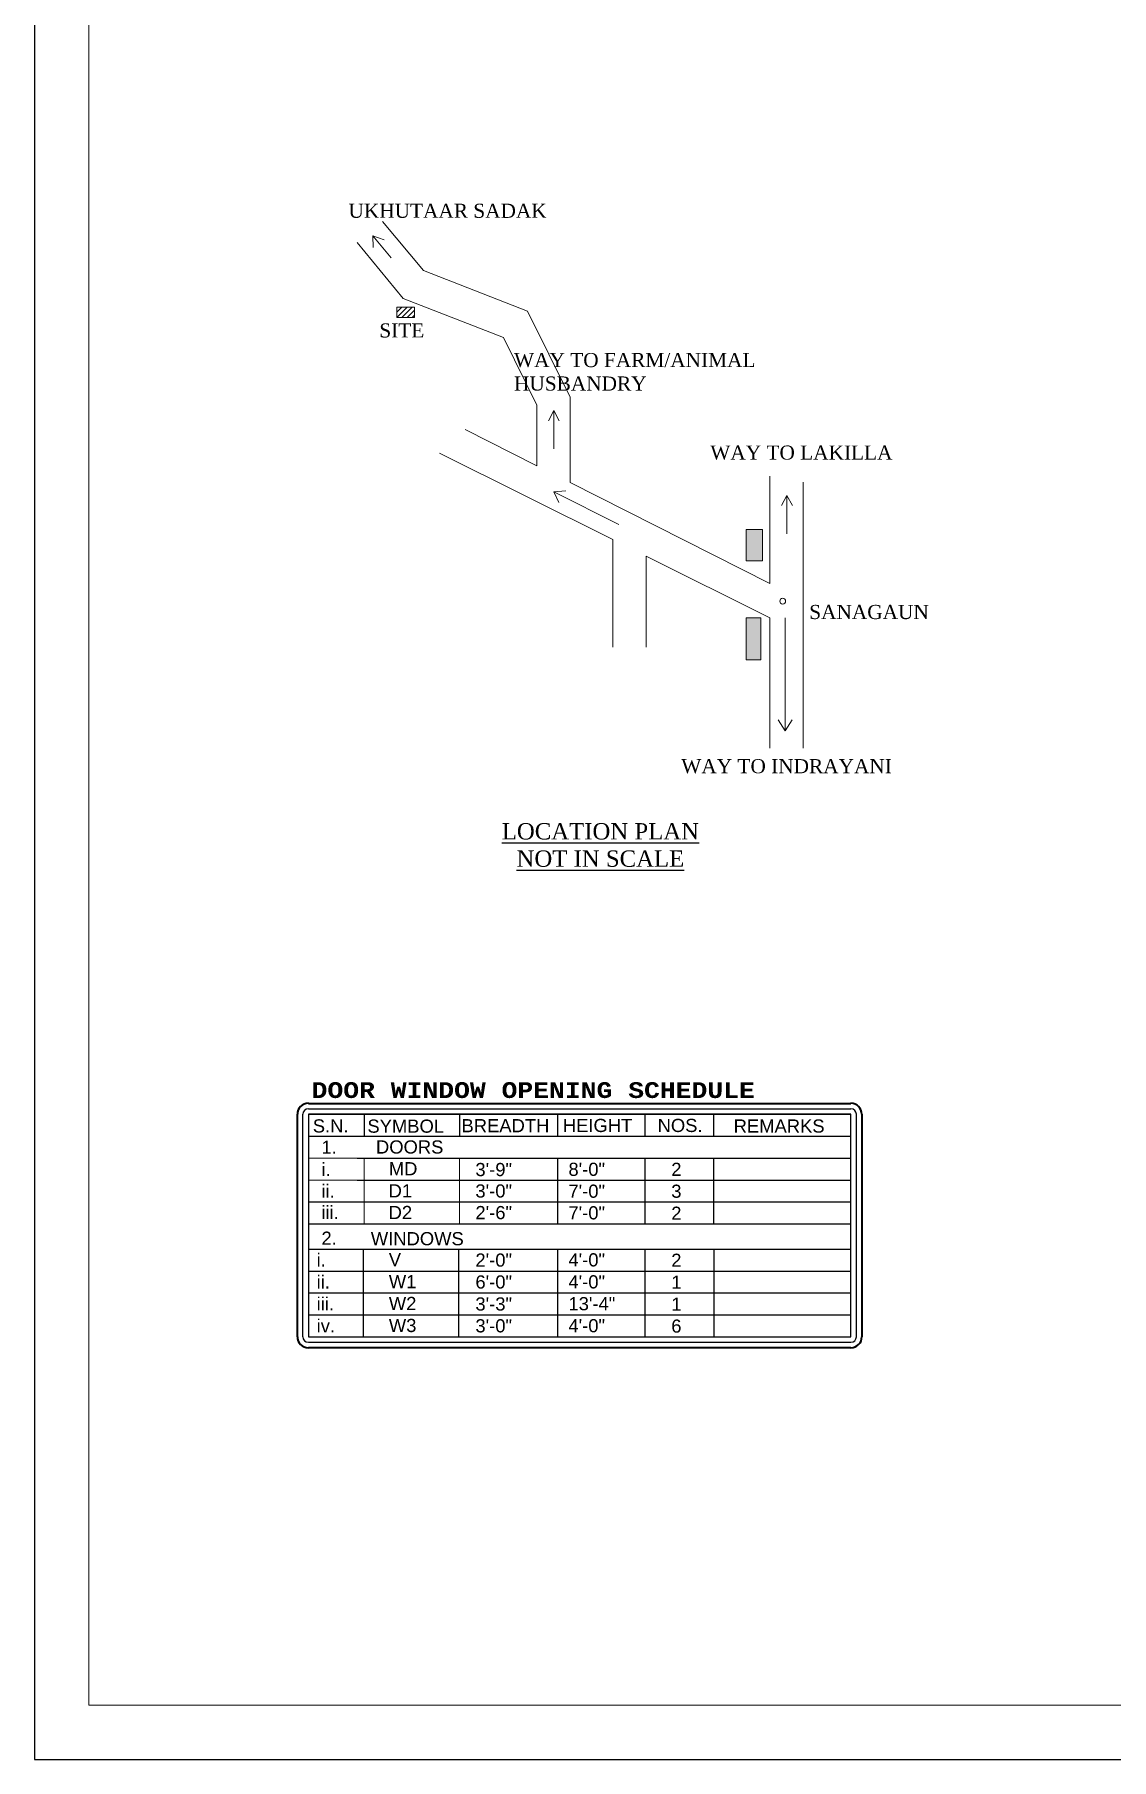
# Model space of a CAD drawing. Header units: inches. Extents: x 10143 to 23587, y -150 to 2442.
# Drawn here: x 17104 to 18025, y -150 to 1324 of the extents above; entities that cross this region are included whole.
import ezdxf

# ---------------------------------------------------------------- set-up
doc = ezdxf.new("R2010")
doc.units = ezdxf.units.IN
doc.header["$LTSCALE"] = 0.5
doc.header["$MEASUREMENT"] = 0
for name, color, linetype, lineweight in [('BOUNDARY', 210, 'Continuous', 35), ('ELE1', 3, 'Continuous', 9), ('ELEVATION', 85, 'Continuous', 9), ('TEXT', 220, 'Continuous', 9)]:
    doc.layers.add(name, color=color, linetype=linetype, lineweight=lineweight)
doc.styles.add('arial', font='arial.ttf')
doc.styles.add('COURIER', font='courbd.ttf')
doc.styles.get("Standard").update_dxf_attribs({"font": 'arial.ttf'})

msp = doc.modelspace()

# ---------------------------------------------------------------- hatches: boundary and pattern name
at = {"layer": 'ELEVATION'}
h = msp.add_hatch(dxfattribs=at)
h.set_pattern_fill('ANSI31', color=256, scale=25)
h.set_pattern_definition([(45, (-85900.34, 20340.4137), (-2.20970869, 2.20970869), [])])
h.paths.add_polyline_path([(17429.3, 1082.2), (17429.3, 1091.1), (17414.2, 1091.1), (17414.2, 1082.2)])
h = msp.add_hatch(dxfattribs=at)
h.set_pattern_fill('SWAMP', color=256, scale=2.769578)
h.set_pattern_definition([(0, (-91918.6322, 6207.7026), (1.384788924, 2.39852477), [0.34619723, -2.42338062]), (90, (-91918.4591, 6207.7026), (-1.384788924, 2.398524772), [0.173098616, -4.62395093]), (90, (-91918.4158, 6207.7026), (-1.384788924, 2.398524772), [0.13847889, -4.65857065]), (90, (-91918.5024, 6207.7026), (-1.384788924, 2.398524772), [0.13847889, -4.65857065]), (60, (-91918.3726, 6207.7026), (-1.38478892, 2.398524773), [0.110783114, -2.658794734]), (120, (-91918.5457, 6207.7026), (-2.769577846, 1e-09), [0.110783114, -2.658794734])])
h.paths.add_polyline_path([(17712.7, 789.7), (17725.3, 789.7), (17725.3, 825.5), (17712.7, 825.5)])
h.paths.add_polyline_path([(17726.7, 901.1), (17712.8, 901.1), (17712.8, 874.4), (17726.7, 874.4)])

# ---------------------------------------------------------------- linework, layer by layer
for p, q in [((17333.8, 210.9), (17333.8, 401.2)), ((17338.5, 405.8), (17802.2, 405.8)), ((17802.2, 401.2), (17338.5, 401.2)), ((17338.5, 401.2), (17338.5, 210.9)), ((17338.5, 401.2), (17802.2, 401.2)), ((17338.5, 401.2), (17338.5, 210.9)), ((17386.2, 401.2), (17386.2, 382.2)), ((17467.7, 401.2), (17467.7, 382.4)), ((17551.4, 401.2), (17551.4, 382.4)), ((17626.4, 382.4), (17626.4, 401.2)), ((17685, 382.4), (17685, 401.2)), ((17802.2, 210.9), (17802.2, 401.2)), ((17802.2, 304.6), (17802.2, 401.2)), ((17806.8, 401.2), (17806.8, 210.9)), ((17338.5, 382.4), (17802.2, 382.4)), ((17380.1, 363.7), (17802.2, 363.7)), ((17551.4, 363.7), (17551.4, 307.4)), ((17626.4, 307.4), (17626.4, 363.7)), ((17685, 307.4), (17685, 363.7)), ((17380.1, 344.9), (17802.2, 344.9)), ((17338.5, 326.2), (17802.2, 326.2)), ((17338.5, 307.4), (17802.2, 307.4)), ((17338.5, 285.9), (17802.2, 285.9)), ((17338.5, 285.9), (17802.2, 285.9)), ((17385.6, 210.9), (17385.6, 285.9)), ((17467, 210.9), (17467, 285.9)), ((17551.8, 210.9), (17551.8, 285.9)), ((17626.4, 210.9), (17626.4, 285.9)), ((17685.3, 210.9), (17685.3, 285.9)), ((17338.5, 267.1), (17802.2, 267.1)), ((17338.5, 248.4), (17802.2, 248.4)), ((17338.5, 229.6), (17802.2, 229.6)), ((17338.5, 210.9), (17802.2, 210.9)), ((17338.5, 210.9), (17802.2, 210.9)), ((17338.5, 210.9), (17802.2, 210.9)), ((17338.5, 210.9), (17802.2, 210.9)), ((17338.5, 210.9), (17802.2, 210.9)), ((17802.2, 206.2), (17338.5, 206.2))]:
    msp.add_line(p, q)
for centre, start, end in [((17338.5, 401.2), 90, 180), ((17802.2, 401.2), 0, 90), ((17338.5, 210.9), 180, 270), ((17802.2, 210.9), 270, 0)]:
    msp.add_arc(centre, 4.69, start, end)
at = {"layer": 'BOUNDARY'}
for p, q in [((17329.1, 210.9), (17329.1, 401.2)), ((17338.5, 410.5), (17802.2, 410.5)), ((17811.5, 401.2), (17811.5, 210.9)), ((17802.2, 201.5), (17338.5, 201.5))]:
    msp.add_line(p, q, dxfattribs=at)
for centre, start, end in [((17338.5, 401.2), 90, 180), ((17802.2, 401.2), 0, 90), ((17338.5, 210.9), 179.9982, 270), ((17802.2, 210.9), 270, 0.0018)]:
    msp.add_arc(centre, 9.37, start, end, dxfattribs=at)
at = {"layer": 'Defpoints'}
msp.add_lwpolyline([(20282.1, 2097.5), (17104.5, 2097.5), (17104.5, -150.4), (20282.1, -150.4)], close=True, dxfattribs=at)
at = {"layer": 'ELE1'}
msp.add_lwpolyline([(17150.8, 2051.2), (20235.8, 2051.2), (20235.8, -104.1), (17150.8, -104.1)], close=True, dxfattribs=at)
at = {"layer": 'ELEVATION'}
for p, q in [((17393.7, 1152.1), (17409.3, 1133.3)), ((17393.7, 1152.1), (17393.8, 1142.2)), ((17393.7, 1152.1), (17403.4, 1148.8)), ((17436.8, 1122.5), (17402, 1164.5)), ((17419.6, 1098.7), (17380.1, 1146.4)), ((17525.9, 1087.8), (17436.8, 1122.5)), ((17505.3, 1065.3), (17419.6, 1098.7)), ((17562.3, 1014.1), (17525.9, 1087.8)), ((17533.8, 1007.4), (17505.3, 1065.3)), ((17533.8, 955.6), (17533.8, 1007.4)), ((17548.4, 1002.9), (17543.7, 994.1)), ((17548.4, 970.1), (17548.4, 1002.9)), ((17548.4, 1002.9), (17553, 994.1)), ((17562.3, 941.2), (17562.3, 1014.1)), ((17472.5, 986.7), (17533.8, 955.6)), ((17450.7, 966.4), (17598.8, 892.6)), ((17733, 946.7), (17733, 854.8)), ((17548.3, 933.2), (17558.5, 934.1)), ((17548.3, 933.2), (17603.9, 905.5)), ((17548.3, 933.2), (17552.5, 924.1)), ((17562.3, 941.2), (17733, 854.8)), ((17747.5, 930.2), (17742.9, 921.5)), ((17747.5, 897.5), (17747.5, 930.2)), ((17747.5, 930.2), (17752.2, 921.5)), ((17761.4, 941.5), (17761.4, 714.1)), ((17598.8, 800.6), (17598.8, 892.6)), ((17627.2, 800.6), (17627.2, 878.4)), ((17627.2, 878.4), (17733, 825.7)), ((17733, 825.7), (17733, 714.1)), ((17746, 825.5), (17746, 729.1)), ((17746, 729.1), (17740.1, 738.3)), ((17746, 729.1), (17751.9, 738.3))]:
    msp.add_line(p, q, dxfattribs=at)
for points in [[(17414.2, 1091.1), (17429.3, 1091.1), (17429.3, 1082.2), (17414.2, 1082.2)], [(17726.7, 874.4), (17712.8, 874.4), (17712.8, 901.1), (17726.7, 901.1)], [(17712.7, 825.5), (17725.3, 825.5), (17725.3, 789.7), (17712.7, 789.7)]]:
    msp.add_lwpolyline(points, close=True, dxfattribs=at)
msp.add_circle((17743.9, 839.8), 2.47, dxfattribs=at)
at = {"layer": 'TEXT'}
for p, q in [((17338.5, 363.7), (17380.1, 363.7)), ((17386.2, 363.7), (17386.2, 307.4)), ((17467.7, 363.7), (17467.7, 307.4)), ((17338.5, 344.9), (17380.1, 344.9)), ((17338.5, 326.2), (17380.1, 326.2))]:
    msp.add_line(p, q, dxfattribs=at)

# ---------------------------------------------------------------- texts
at = {"style": 'COURIER'}
msp.add_text('DOOR WINDOW OPENING SCHEDULE', height=13.5, dxfattribs=at).set_placement((17341.3, 415.1))
at = {"insert": (17588.1, 650.1), "char_height": 14, "attachment_point": 2}
msp.add_mtext_dynamic_manual_height_columns('{\\fTimes New Roman|b0|i0|c0|p18;\\LLOCATION PLAN \\PNOT IN SCALE}', width=359.79, gutter_width=50, heights=[0], dxfattribs=at)
at = {"layer": 'TEXT', "style": 'arial'}
for s, height, p in [('S.N.', 11.25, (17342.3, 385.6)), ('SYMBOL', 11.25, (17389, 385.4)), ('BREADTH', 11.25, (17469.4, 385.8)), ('HEIGHT', 11.25, (17556, 386)), ('NOS.', 11.25, (17637, 386)), ('REMARKS', 11.25, (17702, 385.5)), ('1.', 11.25, (17349.7, 367.4)), ('DOORS', 11.25, (17396.3, 367.6)), ('i.', 11.25, (17349.7, 348.4)), ('MD', 11.25, (17407.3, 349)), ('3\'-9"', 11.25, (17481.3, 348.3)), ('8\'-0"', 11.25, (17560.8, 348.5)), ('2', 11.2, (17648.7, 348.5)), ('ii.', 11.25, (17349.6, 329.9)), ('D1', 11.25, (17407.1, 330.1)), ('3\'-0"', 11.25, (17481.3, 330)), ('7\'-0"', 11.25, (17560.8, 329.8)), ('3', 11.2, (17648.7, 329.8)), ('iii.', 11.25, (17349.6, 311.7)), ('D2', 11.25, (17407.1, 311.6)), ('2\'-6"', 11.25, (17481.3, 311.5)), ('7\'-0"', 11.25, (17560.8, 311.3)), ('2', 11.2, (17648.7, 311)), ('2.', 11.25, (17349.7, 289.6)), ('WINDOWS', 11.25, (17391.9, 289.2)), ('i.', 11.25, (17345.6, 271)), ('V', 11.2, (17407.3, 271.3)), ('2\'-0"', 11.25, (17481.3, 270.9)), ('4\'-0"', 11.25, (17560.8, 271.1)), ('2', 11.2, (17648.7, 270.8)), ('ii.', 11.25, (17345.6, 252.2)), ('W1', 11.25, (17407.3, 252.5)), ('6\'-0"', 11.25, (17481.3, 252.2)), ('4\'-0"', 11.25, (17560.8, 252.3)), ('1', 11.2, (17648.7, 252)), ('iii.', 11.25, (17345.6, 233.5)), ('W2', 11.25, (17407.3, 233.8)), ('3\'-3"', 11.25, (17481.3, 233.4)), ('13\'-4"', 11.25, (17560.8, 233.6)), ('1', 11.2, (17648.7, 233.2)), ('iv.', 11.25, (17345.6, 214.7)), ('W3', 11.25, (17407.3, 215)), ('3\'-0"', 11.25, (17481.3, 214.7)), ('4\'-0"', 11.25, (17560.8, 214.8)), ('6', 11.2, (17648.7, 214.5))]:
    msp.add_text(s, height=height, dxfattribs=at).set_placement(p)
at = {"layer": 'TEXT', "color": 0, "char_height": 12.054, "width": 273.609, "attachment_point": 1}
for s, insert in [('{\\fTimes New Roman|b0|i0|c0|p18;UKHUTAAR SADAK}', (17372.8, 1179.6)), ('{\\fTimes New Roman|b0|i0|c0|p18;SITE}', (17399.2, 1077.3)), ('{\\fTimes New Roman|b0|i0|c0|p18;WAY TO FARM/ANIMAL HUSBANDRY}', (17514.3, 1052)), ('{\\fTimes New Roman|b0|i0|c0|p18;WAY TO LAKILLA}', (17682, 972.9)), ('{\\fTimes New Roman|b0|i0|c0|p18;SANAGAUN}', (17766.6, 836.6)), ('{\\fTimes New Roman|b0|i0|c0|p18;WAY TO INDRAYANI} ', (17657.2, 704.8))]:
    msp.add_mtext(s, dxfattribs=dict(at, insert=insert))

doc.saveas('drawing.dxf')
